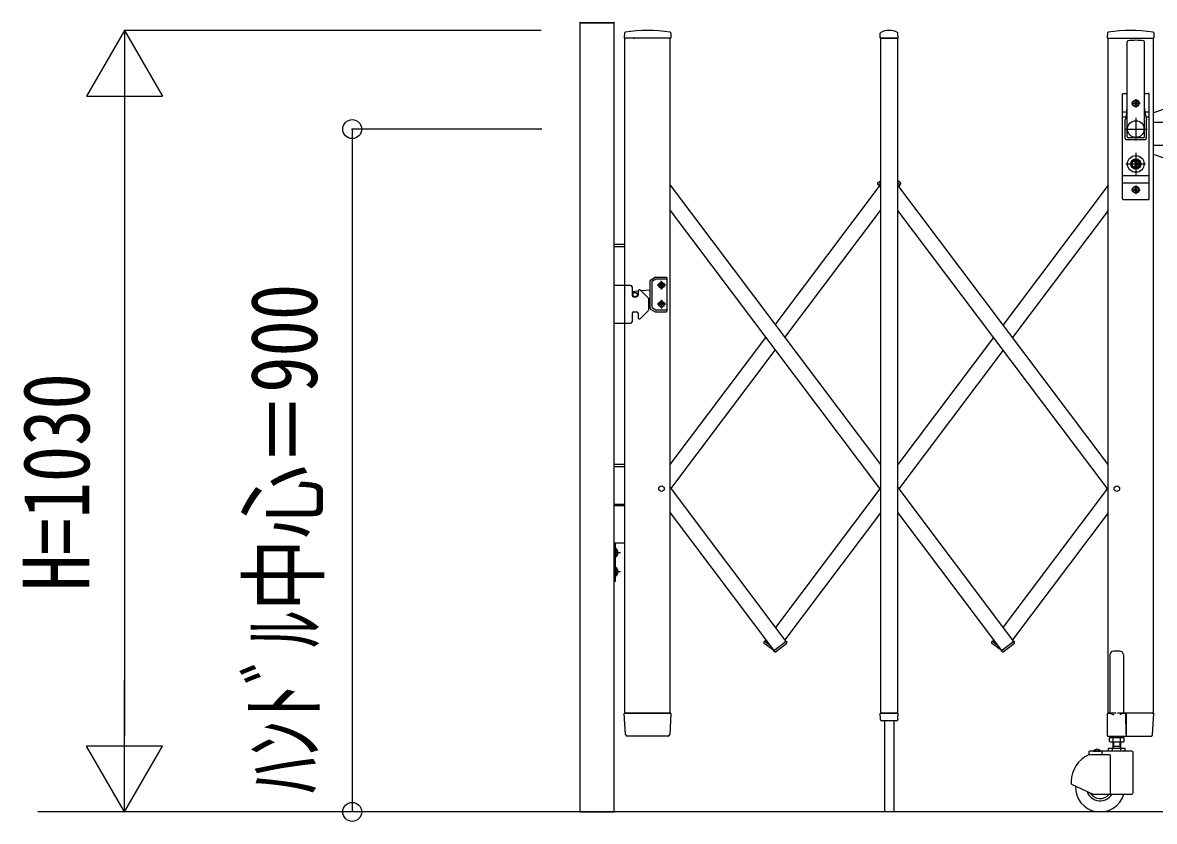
# Model space of a CAD drawing. Units: millimetres, scale not verified. Extents: x -16832 to 16820, y -11892 to 11880.
# Drawn here: x -14558 to -13067, y -883 to 170 of the extents above; entities that cross this region are included whole.
import ezdxf
from ezdxf.enums import TextEntityAlignment as Align

# ---------------------------------------------------------------- set-up
doc = ezdxf.new("R2010")
doc.units = ezdxf.units.MM
doc.header["$LTSCALE"] = 50
for name, color, linetype in [('0-3_YKK_11E', 7, 'Continuous'), ('0-4_YKK_12', 2, 'Continuous'), ('0-5_YKK_13', 4, 'Continuous'), ('0-6_YKK_A1', 4, 'Continuous'), ('0-7_YKK_D', 6, 'Continuous')]:
    doc.layers.add(name, color=color, linetype=linetype)
doc.styles.add('ＭＳ ゴシック', font='')
doc.styles.get('ＭＳ ゴシック').set_extended_font_data('MS Gothic')

msp = doc.modelspace()

# ---------------------------------------------------------------- linework, layer by layer
at = {"layer": '0-3_YKK_11E'}
msp.add_line((-8651.86, -870.59), (-14537.88, -870.59), dxfattribs=at)
at = {"layer": '0-4_YKK_12'}
for p, q in [((-13091.1, 44.41), (-13091.1, 14.41)), ((-13106.1, 29.41), (-13076.1, 29.41)), ((-13091.1, -1.7), (-13091.1, -31.26)), ((-13104.1, -16.59), (-13078.1, -16.59))]:
    msp.add_line(p, q, dxfattribs=at)
at = {"layer": '0-5_YKK_13'}
for p, q in [((-13823.8, 169.41), (-13778.4, 169.41)), ((-13764.71, 156.06), (-13765.1, 149.73)), ((-13764.8, 149.41), (-13763.39, 149.41)), ((-13752.6, 149.41), (-13763.39, 149.41)), ((-13752.6, 149.41), (-13751.1, 149.41)), ((-13705.3, 149.41), (-13749.8, 149.41)), ((-13705.3, 149.41), (-13703.9, 149.41)), ((-13703.99, 156.06), (-13703.6, 149.73)), ((-13428.1, 149.73), (-13427.72, 155.85)), ((-13427.8, 149.41), (-13404.4, 149.41)), ((-13404.1, 149.73), (-13404.48, 155.85)), ((-13128.21, 156.06), (-13128.6, 149.73)), ((-13128.3, 149.41), (-13067.4, 149.41)), ((-13067.49, 156.06), (-13067.1, 149.73)), ((-13102.6, 19.41), (-13102.6, 144.27)), ((-13079.6, 19.41), (-13079.6, 144.27)), ((-13108.6, -62.59), (-13108.6, 75.41)), ((-13107.6, 76.41), (-13102.6, 76.41)), ((-13079.6, 76.41), (-13074.6, 76.41)), ((-13078.1, 76.41), (-13078.1, 76.31)), ((-13073.6, -62.59), (-13073.6, 75.41)), ((-13092.42, 62.97), (-13093.3, 62.97)), ((-13089.78, 63.85), (-13088.9, 63.85)), ((-13103.15, 51.61), (-13108.6, 51.61)), ((-13104.45, 44.91), (-13108.6, 44.91)), ((-13102.97, 52.51), (-13105.06, 41.79)), ((-13079.23, 52.51), (-13077.14, 41.79)), ((-13073.6, 51.61), (-13079.05, 51.61)), ((-13073.6, 44.91), (-13077.75, 44.91)), ((-13053.6, 55.86), (-13067.6, 50.77)), ((-13105.1, 17.41), (-13105.1, 41.41)), ((-13077.1, 17.41), (-13077.1, 41.41)), ((-13067.6, 38.41), (-13055.6, 38.41)), ((-13079.1, 15.41), (-13103.1, 15.41)), ((-13081.1, 17.91), (-13101.1, 17.91)), ((-13067.6, 8.41), (-13055.6, 8.41)), ((-13092, -15.09), (-13092, -11.99)), ((-13092, -11.99), (-13090.2, -11.99)), ((-13090.2, -14.84), (-13090.2, -11.99)), ((-13090.2, -14.84), (-13088.4, -15.59)), ((-13053.6, -9.05), (-13067.6, -3.95)), ((-13090.68, -15.91), (-13092, -15.09)), ((-13090.68, -17.27), (-13092, -18.09)), ((-13092, -21.19), (-13092, -18.09)), ((-13092, -21.19), (-13090.2, -21.19)), ((-13090.2, -18.34), (-13088.4, -17.59)), ((-13090.2, -21.19), (-13090.2, -18.34)), ((-13088.4, -17.59), (-13088.4, -15.59)), ((-13430.32, -44.04), (-13431.22, -42.85)), ((-13431.02, -41.45), (-13427.6, -38.87)), ((-13430.32, -44.04), (-13427.6, -42)), ((-13401.1, -41.45), (-13404.6, -38.81)), ((-13401.81, -44.04), (-13404.6, -41.94)), ((-13401.81, -44.04), (-13400.91, -42.85)), ((-13073.6, -32.09), (-13108.6, -32.09)), ((-13073.6, -42.09), (-13108.6, -42.09)), ((-13092.42, -51.03), (-13093.3, -51.03)), ((-13089.78, -50.15), (-13088.9, -50.15)), ((-13107.6, -63.59), (-13074.6, -63.59)), ((-13580.32, -645.77), (-13581.22, -646.96)), ((-13568.15, -658.05), (-13581.02, -648.36)), ((-13573.22, -651.11), (-13580.32, -645.77)), ((-13568.29, -658.15), (-13551.83, -645.77)), ((-13565.99, -659.55), (-13551.13, -648.36)), ((-13551.83, -645.77), (-13550.93, -646.96)), ((-13280.32, -645.77), (-13281.22, -646.96)), ((-13268.15, -658.05), (-13281.02, -648.36)), ((-13273.22, -651.11), (-13280.32, -645.77)), ((-13268.29, -658.15), (-13251.83, -645.77)), ((-13265.99, -659.55), (-13251.13, -648.36)), ((-13251.83, -645.77), (-13250.93, -646.96)), ((-13568.29, -658.15), (-13567.39, -659.35)), ((-13563.86, -658.15), (-13564.76, -659.35)), ((-13563.86, -658.15), (-13564, -658.05)), ((-13268.29, -658.15), (-13267.39, -659.35)), ((-13263.86, -658.15), (-13264.76, -659.35)), ((-13263.86, -658.15), (-13264, -658.05)), ((-13125.1, -663.79), (-13125.1, -740.49)), ((-13112.1, -658.79), (-13120.1, -658.79)), ((-13107.1, -663.79), (-13107.1, -740.49)), ((-13763.4, -768.71), (-13765.1, -740.91)), ((-13762.6, -740.59), (-13764.8, -740.59)), ((-13762.6, -740.59), (-13706.09, -740.59)), ((-13703.9, -740.59), (-13706.09, -740.59)), ((-13703.6, -740.91), (-13705.3, -768.71)), ((-13427.65, -748.3), (-13428.1, -740.91)), ((-13427.8, -740.59), (-13404.4, -740.59)), ((-13404.55, -748.3), (-13404.1, -740.91)), ((-13128.4, -770.49), (-13128.4, -741.09)), ((-13127.8, -740.49), (-13125.1, -740.49)), ((-13125.1, -740.49), (-13120.1, -742.49)), ((-13107.1, -740.49), (-13112.1, -742.49)), ((-13107.1, -740.49), (-13104.4, -740.49)), ((-13104.86, -740.59), (-13104.16, -740.59)), ((-13104.86, -740.59), (-13104.16, -740.59)), ((-13103.91, -768.71), (-13104.15, -740.91)), ((-13103.91, -768.71), (-13104.15, -740.91)), ((-13103.8, -741.09), (-13103.8, -770.49)), ((-13069.65, -740.59), (-13067.46, -740.59)), ((-13069.65, -740.59), (-13067.46, -740.59)), ((-13068.86, -768.71), (-13067.16, -740.91)), ((-13068.86, -768.71), (-13067.16, -740.91)), ((-13427.62, -748.71), (-13427.65, -748.3)), ((-13406.57, -750.59), (-13425.63, -750.59)), ((-13404.55, -748.3), (-13404.58, -748.71)), ((-13707.4, -770.59), (-13707.74, -770.59)), ((-13707.29, -770.59), (-13707.4, -770.59)), ((-13104.4, -771.09), (-13127.8, -771.09)), ((-13103.91, -768.71), (-13103.9, -770.29)), ((-13103.91, -768.71), (-13103.9, -770.29)), ((-13103.6, -770.59), (-13071.35, -770.59)), ((-13103.6, -770.59), (-13071.35, -770.59)), ((-13071.35, -770.59), (-13070.85, -770.59)), ((-13071.35, -770.59), (-13070.85, -770.59))]:
    msp.add_line(p, q, dxfattribs=at)
for points in [[(-13093.3, 62.97), (-13093.3, 63.85), (-13092.42, 63.85)], [(-13091.54, 64.73), (-13091.54, 65.61), (-13090.66, 65.61), (-13090.66, 64.73)], [(-13090.66, 62.09), (-13090.66, 61.21), (-13091.54, 61.21), (-13091.54, 62.09)], [(-13088.9, 63.85), (-13088.9, 62.97), (-13089.78, 62.97)], [(-13093.3, -51.03), (-13093.3, -50.15), (-13092.42, -50.15)], [(-13091.54, -49.27), (-13091.54, -48.39), (-13090.66, -48.39), (-13090.66, -49.27)], [(-13090.66, -51.91), (-13090.66, -52.79), (-13091.54, -52.79), (-13091.54, -51.91)], [(-13088.9, -50.15), (-13088.9, -51.03), (-13089.78, -51.03)], [(-13069.65, -740.59), (-13104.16, -740.59), (-13104.15, -740.91)], [(-13069.65, -740.59), (-13104.16, -740.59), (-13104.15, -740.91)], [(-13707.79, -770.59), (-13760.9, -770.59), (-13761.4, -770.59)], [(-13707.4, -770.59), (-13707.74, -770.59), (-13707.79, -770.59)], [(-13103.6, -770.59), (-13103.6, -770.59), (-13103.63, -770.59), (-13103.84, -770.47), (-13103.9, -770.29)], [(-13103.6, -770.59), (-13103.6, -770.59), (-13103.63, -770.59), (-13103.84, -770.47), (-13103.9, -770.29)]]:
    msp.add_lwpolyline(points, dxfattribs=at)
for centre, radius in [((-13091.1, 63.41), 4.5), ((-13091.1, 63.41), 4), ((-13091.1, -16.59), 6.7), ((-13091.1, -16.59), 6.6), ((-13091.1, -16.59), 5.3), ((-13091.1, -16.59), 4.6), ((-13091.1, -50.59), 4.5), ((-13091.1, -50.59), 4), ((-13716.1, -444.59), 3.65)]:
    msp.add_circle(centre, radius, dxfattribs=at)
for centre, radius, start, end in [((-13823.8, 169.71), 0.3, 176.5, 270), ((-13778.4, 169.71), 0.3, 270, 3.5), ((-13764.8, 149.71), 0.3, 176.5, 270), ((-13763.71, 156), 1, 99.38321, 176.5), ((-13734.35, -21.66), 181.07, 80.6148, 99.3852), ((-13704.98, 156), 1, 3.5, 80.61679), ((-13703.9, 149.71), 0.3, 270, 3.5), ((-13427.8, 149.71), 0.3, 176.5, 180), ((-13427.8, 149.71), 0.3, 180, 270), ((-13426.73, 155.79), 1, 117.6601, 176.5), ((-13416.1, 135.52), 23.89, 62.3399, 117.6601), ((-13405.47, 155.79), 1, 3.5, 62.3399), ((-13404.4, 149.71), 0.3, 270, 0), ((-13404.4, 149.71), 0.3, 0, 3.5), ((-13128.3, 149.71), 0.3, 176.5, 270), ((-13127.21, 156), 1, 99.38883, 176.5), ((-13097.85, -21.59), 181, 80.61117, 99.38883), ((-13068.49, 156), 1, 3.5, 80.61117), ((-13067.4, 149.71), 0.3, 270, 3.5), ((-13101.1, 144.27), 1.5, 97.31871, 180), ((-13091.1, 66.41), 80, 82.68129, 97.31871), ((-13081.1, 144.27), 1.5, 0, 82.68129), ((-13107.6, 75.41), 1, 90, 180), ((-13074.6, 75.41), 1, 0, 90), ((-13092.42, 64.73), 0.88, 270, 0), ((-13092.42, 62.09), 0.88, 0, 90), ((-13089.78, 64.73), 0.88, 180, 270), ((-13089.78, 62.09), 0.88, 90, 180), ((-13122.6, 56.34), 20, 348.95411, 0), ((-13059.6, 56.34), 20, 180, 191.04589), ((-13103.1, 41.41), 2, 156.19645, 180), ((-13079.1, 41.41), 2, 0, 11.04589), ((-13103.1, 17.41), 2, 180, 270), ((-13101.1, 19.41), 1.5, 180, 270), ((-13081.1, 19.41), 1.5, 270, 0), ((-13079.1, 17.41), 2, 270, 0), ((-13091.1, -16.59), 0.8, 301.82137, 58.17863), ((-13430.42, -42.24), 1, 126.95606, 216.95606), ((-13401.7, -42.24), 1, 323.04394, 53.04394), ((-13092.42, -49.27), 0.88, 270, 0), ((-13092.42, -51.91), 0.88, 0, 90), ((-13089.78, -49.27), 0.88, 180, 270), ((-13089.78, -51.91), 0.88, 90, 180), ((-13107.6, -62.59), 1, 180, 270), ((-13074.6, -62.59), 1, 270, 0), ((-13580.42, -647.57), 1, 143.04394, 233.04394), ((-13551.73, -647.57), 1, 306.95606, 36.95606), ((-13280.42, -647.57), 1, 143.04394, 233.04394), ((-13251.73, -647.57), 1, 306.95606, 36.95606), ((-13566.59, -658.75), 1, 216.95606, 306.95606), ((-13565.56, -658.75), 1, 233.04394, 323.04394), ((-13266.59, -658.75), 1, 216.95606, 306.95606), ((-13265.56, -658.75), 1, 238.81705, 323.04394), ((-13120.1, -663.79), 5, 90, 180), ((-13112.1, -663.79), 5, 0, 90), ((-13764.8, -740.89), 0.3, 90, 183.5), ((-13703.9, -740.89), 0.3, 356.5, 90), ((-13427.8, -740.89), 0.3, 90, 183.5), ((-13404.4, -740.89), 0.3, 356.5, 90), ((-13127.8, -741.09), 0.6, 90, 180), ((-13104.4, -741.09), 0.6, 0, 90), ((-13067.46, -740.89), 0.3, 356.5, 90), ((-13067.46, -740.89), 0.3, 356.5, 90), ((-13425.63, -748.59), 2, 183.5, 270), ((-13406.57, -748.59), 2, 270, 356.5), ((-13761.4, -768.59), 2, 183.5, 270), ((-13707.29, -768.59), 2, 270, 356.5), ((-13127.8, -770.49), 0.6, 180, 270), ((-13104.4, -770.49), 0.6, 270, 0), ((-13070.85, -768.59), 2, 270, 356.5), ((-13070.85, -768.59), 2, 270, 356.5)]:
    msp.add_arc(centre, radius, start, end, dxfattribs=at)
at = {"layer": '0-6_YKK_A1'}
for p, q in [((-13778.6, 169.41), (-13823.6, 169.41)), ((-13704.6, 149.41), (-13764.6, 149.41)), ((-13764.6, -740.59), (-13764.6, 149.41)), ((-13704.6, 149.41), (-13764.6, 149.41)), ((-13704.6, -740.59), (-13704.6, 149.41)), ((-13404.6, 149.41), (-13427.6, 149.41)), ((-13427.6, 149.41), (-13404.6, 149.41)), ((-13127.6, -740.59), (-13127.6, 149.41)), ((-13127.6, 149.41), (-13067.6, 149.41)), ((-13067.6, -740.59), (-13067.6, 149.41)), ((-13096.75, 63.41), (-13085.45, 63.41)), ((-13091.1, 69.06), (-13091.1, 57.76)), ((-13704.6, -44.46), (-13427.6, -412.64)), ((-13430.08, -43.86), (-13427.6, -42)), ((-13430.08, -43.86), (-13427.6, -47.16)), ((-13402.05, -43.86), (-13404.6, -41.94)), ((-13127.6, -412.61), (-13404.6, -44.43)), ((-13402.05, -43.86), (-13403.54, -45.84)), ((-13127.6, -44.56), (-13266.05, -228.58)), ((-13566.09, -228.57), (-13428.6, -45.83)), ((-13096.75, -50.59), (-13085.45, -50.59)), ((-13091.1, -44.94), (-13091.1, -56.24)), ((-13704.6, -77.73), (-13427.6, -445.91)), ((-13553.57, -245.2), (-13427.6, -77.76)), ((-13127.6, -445.87), (-13404.6, -77.7)), ((-13127.6, -77.83), (-13253.54, -245.22)), ((-13764.85, -122.59), (-13778.6, -122.59)), ((-13764.85, -125.59), (-13778.6, -125.59)), ((-13778.85, -176.59), (-13778.85, -226.59)), ((-13756.85, -176.59), (-13778.85, -176.59)), ((-13754.85, -178.59), (-13754.85, -189.59)), ((-13731.1, -207.17), (-13731.1, -170.41)), ((-13730.6, -169.54), (-13724.33, -165.93)), ((-13728.6, -205.73), (-13728.6, -171.85)), ((-13723.66, -168.43), (-13728.1, -170.99)), ((-13723.83, -165.79), (-13710.1, -165.79)), ((-13710.1, -168.29), (-13723.16, -168.29)), ((-13710.35, -176.29), (-13721.85, -176.29)), ((-13717.33, -176.7), (-13718.15, -176.7)), ((-13716.1, -182.04), (-13716.1, -170.54)), ((-13714.87, -175.88), (-13714.05, -175.88)), ((-13709.1, -166.79), (-13709.1, -210.79)), ((-13752.85, -191.59), (-13748.85, -191.59)), ((-13746.85, -184.35), (-13751.18, -184.7)), ((-13746.85, -183.59), (-13746.85, -189.59)), ((-13745.85, -182.59), (-13744.68, -182.59)), ((-13743.26, -183.18), (-13733.93, -192.51)), ((-13731.1, -183.08), (-13742.44, -184)), ((-13733.35, -193.92), (-13733.35, -209.26)), ((-13731.1, -194.5), (-13733.35, -194.32)), ((-13730.6, -208.04), (-13724.33, -211.66)), ((-13723.66, -209.16), (-13728.1, -206.59)), ((-13710.35, -201.29), (-13721.85, -201.29)), ((-13717.33, -200.88), (-13718.15, -200.88)), ((-13716.1, -195.54), (-13716.1, -207.04)), ((-13714.87, -201.7), (-13714.05, -201.7)), ((-13754.85, -213.59), (-13754.85, -224.59)), ((-13752.85, -211.59), (-13748.85, -211.59)), ((-13746.85, -213.59), (-13746.85, -219.59)), ((-13745.85, -220.59), (-13744.68, -220.59)), ((-13743.26, -220.01), (-13733.93, -210.68)), ((-13710.1, -211.79), (-13723.83, -211.79)), ((-13710.1, -209.29), (-13723.16, -209.29)), ((-13778.85, -226.59), (-13756.85, -226.59)), ((-13704.6, -412.67), (-13578.6, -245.2)), ((-13278.56, -245.22), (-13404.6, -412.74)), ((-13703.57, -444.58), (-13566.09, -261.83)), ((-13266.05, -261.85), (-13403.55, -444.61)), ((-13764.85, -412.59), (-13778.6, -412.59)), ((-13764.85, -415.59), (-13778.6, -415.59)), ((-13704.6, -443.21), (-13552.07, -645.95)), ((-13428.59, -444.59), (-13566.07, -627.33)), ((-13404.6, -443.21), (-13252.07, -645.95)), ((-13128.58, -444.58), (-13266.07, -627.33)), ((-13764.85, -465.59), (-13778.6, -465.59)), ((-13778.6, -466.59), (-13764.85, -466.59)), ((-13427.6, -476.54), (-13553.56, -643.97)), ((-13127.6, -476.54), (-13253.56, -643.97)), ((-13764.6, -516.59), (-13778.6, -516.59)), ((-13776.6, -523.19), (-13776.6, -534.99)), ((-13776.6, -523.19), (-13776.09, -523.19)), ((-13770.18, -529.09), (-13776.6, -529.09)), ((-13776.6, -534.99), (-13776.09, -534.99)), ((-13776.09, -523.19), (-13776.09, -534.99)), ((-13776.6, -548.19), (-13776.6, -559.99)), ((-13776.6, -548.19), (-13776.09, -548.19)), ((-13776.09, -548.19), (-13776.09, -559.99)), ((-13770.18, -554.09), (-13776.6, -554.09)), ((-13776.6, -559.99), (-13776.09, -559.99)), ((-13578.59, -643.97), (-13580.08, -645.95)), ((-13573.22, -651.11), (-13580.08, -645.95)), ((-13278.59, -643.97), (-13280.08, -645.95)), ((-13273.22, -651.11), (-13280.08, -645.95)), ((-13704.6, -740.59), (-13764.6, -740.59)), ((-13764.6, -740.59), (-13704.6, -740.59)), ((-13404.6, -740.59), (-13427.6, -740.59)), ((-13427.6, -740.59), (-13404.6, -740.59)), ((-13117, -740.59), (-13127.6, -740.59)), ((-13067.6, -740.59), (-13115.2, -740.59)), ((-13422.1, -750.59), (-13422.1, -870.59)), ((-13410.1, -750.59), (-13410.1, -870.59)), ((-13121.01, -777.63), (-13121.01, -773.15)), ((-13111.19, -777.63), (-13111.19, -773.15)), ((-13107.5, -770.59), (-13107.5, -772.39)), ((-13146.8, -790.08), (-13137.4, -790.08)), ((-13146.8, -790.59), (-13146.8, -790.08)), ((-13137.4, -790.59), (-13137.4, -790.08)), ((-13125.91, -777.63), (-13124.6, -778.39)), ((-13124.6, -778.39), (-13107.6, -778.39)), ((-13121.58, -790.59), (-13121.58, -786.59)), ((-13121.1, -786.59), (-13121.1, -778.39)), ((-13111.1, -784.59), (-13121.1, -784.59)), ((-13120.29, -784.59), (-13121.1, -785.99)), ((-13120.29, -778.39), (-13120.29, -784.59)), ((-13111.91, -778.39), (-13111.91, -784.59)), ((-13111.91, -784.59), (-13111.1, -785.99)), ((-13111.1, -778.39), (-13111.1, -786.59)), ((-13110.61, -790.59), (-13110.61, -786.59)), ((-13106.28, -777.63), (-13107.6, -778.39)), ((-13105.13, -790.59), (-13105.13, -786.59)), ((-13153.1, -791.59), (-13153.1, -795.59)), ((-13125.11, -795.59), (-13153.1, -795.59)), ((-13096.1, -790.59), (-13152.1, -790.59)), ((-13146.8, -790.59), (-13137.4, -790.59)), ((-13135.71, -791.59), (-13135.71, -795.59)), ((-13125.04, -795.59), (-13125.04, -847.09)), ((-13095.1, -791.59), (-13095.1, -846.09)), ((-13176.1, -830.51), (-13176.1, -833.4)), ((-13148.1, -847.09), (-13175.52, -834.3)), ((-13148.1, -847.09), (-13096.1, -847.09))]:
    msp.add_line(p, q, dxfattribs=at)
for points in [[(-13778.6, 169.41), (-13823.6, 169.41), (-13823.6, -870.59), (-13778.6, -870.59)], [(-13404.6, 149.41), (-13427.6, 149.41), (-13427.6, -740.59), (-13404.6, -740.59)], [(-13776.6, -566.59), (-13776.6, -516.59), (-13778.6, -516.59), (-13778.6, -566.59)]]:
    msp.add_lwpolyline(points, close=True, dxfattribs=at)
for points in [[(-13718.15, -176.7), (-13718.15, -175.88), (-13717.33, -175.88)], [(-13716.51, -175.06), (-13716.51, -174.24), (-13715.69, -174.24), (-13715.69, -175.06)], [(-13715.69, -177.52), (-13715.69, -178.34), (-13716.51, -178.34), (-13716.51, -177.52)], [(-13714.05, -175.88), (-13714.05, -176.7), (-13714.87, -176.7)], [(-13718.15, -200.88), (-13718.15, -201.7), (-13717.33, -201.7)], [(-13715.69, -200.06), (-13715.69, -199.24), (-13716.51, -199.24), (-13716.51, -200.06)], [(-13716.51, -202.52), (-13716.51, -203.34), (-13715.69, -203.34), (-13715.69, -202.52)], [(-13714.05, -201.7), (-13714.05, -200.88), (-13714.87, -200.88)], [(-13704.6, -476.48), (-13568.05, -657.97), (-13552.07, -645.95)], [(-13404.6, -476.48), (-13268.05, -657.97), (-13252.07, -645.95)], [(-13773.99, -526.59), (-13776.77, -527.95), (-13777.38, -529.09)], [(-13773.99, -531.59), (-13776.77, -530.24), (-13777.38, -529.09)], [(-13773.99, -551.59), (-13776.77, -552.95), (-13777.38, -554.09)], [(-13773.99, -556.59), (-13776.77, -555.24), (-13777.38, -554.09)], [(-13125.91, -777.63), (-13125.91, -773.15), (-13124.6, -772.39), (-13107.6, -772.39)], [(-13107.5, -772.39), (-13124.7, -772.39), (-13124.7, -770.59)], [(-13106.28, -777.63), (-13106.28, -773.15), (-13107.6, -772.39)], [(-13144.2, -788.44), (-13143.25, -790.38), (-13142.1, -791)], [(-13140, -788.44), (-13140.95, -790.38), (-13142.1, -791)], [(-13127.07, -790.59), (-13127.07, -786.59), (-13105.13, -786.59)]]:
    msp.add_lwpolyline(points, dxfattribs=at)
for centre, radius in [((-13091.1, 63.41), 1.65), ((-13091.1, 29.41), 11), ((-13091.1, -16.59), 11), ((-13091.1, -50.59), 1.65), ((-13716.1, -176.29), 3.75), ((-13716.1, -176.29), 1.65), ((-13750.85, -188.79), 3), ((-13750.85, -188.79), 2.8), ((-13716.1, -201.29), 3.75), ((-13716.1, -201.29), 1.65), ((-13716.1, -444.59), 3.65), ((-13116.1, -444.59), 3.65)]:
    msp.add_circle(centre, radius, dxfattribs=at)
for centre, radius, start, end in [((-13756.85, -178.59), 2, 0, 90), ((-13730.1, -170.41), 1, 120, 180), ((-13727.6, -171.85), 1, 120, 180), ((-13723.83, -166.79), 1, 90, 120), ((-13723.16, -169.29), 1, 90, 120), ((-13716.1, -174.29), 2.25, 33.74899, 146.25101), ((-13717.33, -175.06), 0.82, 270, 0), ((-13717.33, -177.52), 0.82, 0, 90), ((-13714.87, -175.06), 0.82, 180, 270), ((-13714.87, -177.52), 0.82, 90, 180), ((-13710.1, -166.79), 1, 0, 90), ((-13710.1, -169.29), 1, 0, 90), ((-13750.85, -188.79), 4.1, 94.62565, 192.68876), ((-13752.85, -189.59), 2, 180, 270), ((-13748.85, -189.59), 2, 270, 0), ((-13745.85, -183.59), 1, 90, 180), ((-13744.68, -184.59), 2, 45, 90), ((-13735.35, -193.92), 2, 0, 45), ((-13716.1, -178.29), 2.25, 213.74899, 326.25101), ((-13730.1, -207.17), 1, 180, 240), ((-13727.6, -205.73), 1, 180, 240), ((-13716.1, -199.29), 2.25, 33.74899, 146.25101), ((-13716.1, -203.29), 2.25, 213.74899, 326.25101), ((-13717.33, -200.06), 0.82, 270, 0), ((-13717.33, -202.52), 0.82, 0, 90), ((-13714.87, -200.06), 0.82, 180, 270), ((-13714.87, -202.52), 0.82, 90, 180), ((-13710.1, -208.29), 1, 270, 0), ((-13752.85, -213.59), 2, 90, 180), ((-13748.85, -213.59), 2, 0, 90), ((-13745.85, -219.59), 1, 180, 270), ((-13744.68, -218.59), 2, 270, 315), ((-13735.35, -209.26), 2, 315, 0), ((-13723.83, -210.79), 1, 240, 270), ((-13723.16, -208.29), 1, 240, 270), ((-13710.1, -210.79), 1, 270, 0), ((-13756.85, -224.59), 2, 270, 0), ((-13781.83, -529.09), 8.23, 314.2189, 45.7811), ((-13781.83, -554.09), 8.23, 314.2189, 45.7811), ((-13123.46, -776.74), 4.34, 55.61575, 124.38425), ((-13116.1, -788.63), 16.24, 72.41205, 107.58795), ((-13108.74, -776.74), 4.34, 55.61575, 124.38425), ((-13142.1, -794.64), 6.55, 44.12696, 135.87304), ((-13123.46, -774.05), 4.34, 235.61575, 304.38425), ((-13116.1, -762.15), 16.24, 252.41205, 287.58795), ((-13108.74, -774.05), 4.34, 235.61575, 304.38425), ((-13138.1, -830.51), 38, 113.24956, 180), ((-13152.1, -791.59), 1, 90, 180), ((-13134.71, -791.59), 1, 90, 180), ((-13096.1, -791.59), 1, 0, 90), ((-13175.1, -833.4), 1, 180, 245), ((-13138.1, -838.09), 32.5, 177.3965, 343.92335), ((-13138.1, -838.09), 18, 198.46741, 330), ((-13138.1, -838.09), 15, 210.64228, 323.1301), ((-13096.1, -846.09), 1, 270, 0)]:
    msp.add_arc(centre, radius, start, end, dxfattribs=at)
at = {"layer": '0-7_YKK_D'}
for p, q in [((-14423.6, 159.41), (-14473.6, 72.81)), ((-13874.6, 159.41), (-14424.6, 159.41)), ((-14423.6, 159.41), (-14373.6, 72.81)), ((-14423.6, 159.41), (-14423.6, -13.8)), ((-14473.6, 72.81), (-14373.6, 72.81)), ((-14423.6, 59.41), (-14423.6, -770.59)), ((-13873.6, 29.41), (-14124.6, 29.41)), ((-14123.6, 29.41), (-14123.6, -870.59)), ((-14423.6, -870.59), (-14423.6, -697.39)), ((-14423.6, -870.59), (-14473.6, -783.99)), ((-14373.6, -783.99), (-14473.6, -783.99)), ((-14423.6, -870.59), (-14373.6, -783.99)), ((-13873.6, -870.59), (-14424.6, -870.59)), ((-13873.6, -870.59), (-14124.6, -870.59))]:
    msp.add_line(p, q, dxfattribs=at)
for centre in [(-14123.6, 29.41), (-14123.6, -870.59)]:
    msp.add_circle(centre, 12.5, dxfattribs=at)

# ---------------------------------------------------------------- texts
at = {"layer": '0-7_YKK_D', "style": 'ＭＳ ゴシック', "width": 0.8}
for s, p in [('ﾊﾝﾄﾞﾙ中心＝900', (-14143.6, -846.19)), ('H=1030', (-14443.6, -579.59))]:
    msp.add_text(s, height=87.98, rotation=90, dxfattribs=at).set_placement(p, align=Align.BOTTOM_LEFT)

doc.saveas('drawing.dxf')
